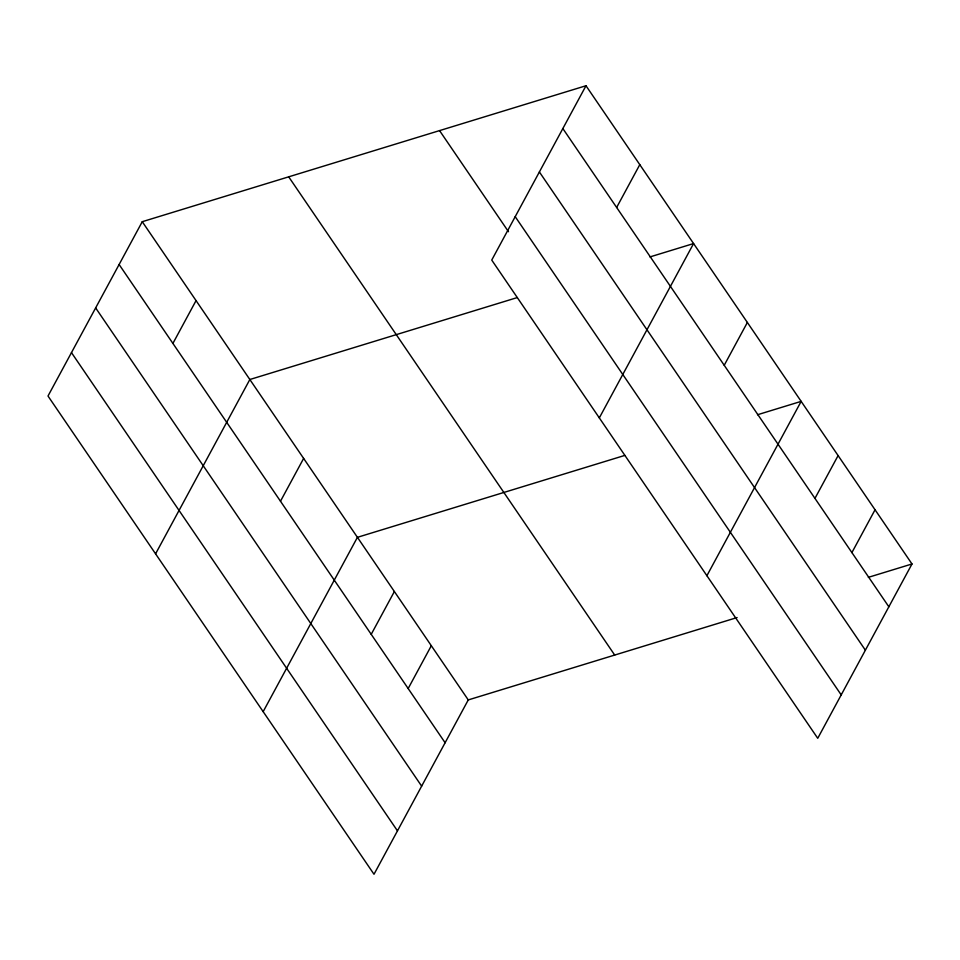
<?xml version="1.0" encoding="UTF-8"?>
<svg xmlns="http://www.w3.org/2000/svg" width="960" height="960" viewBox="0 0 960 960"><rect width="100%" height="100%" fill="white"/><g stroke="black" fill="none" stroke-linecap="round" stroke-linejoin="round"><path stroke-width="1.44" d="M585.996 85.74L491.736 260.076L817.74 738.3L912 563.976L585.996 85.74L142.26 221.7L48 396.024L374.004 874.26L468.264 699.924L737.1 617.556M172.908 343.416L196.056 300.6M155.58 553.836L249.84 379.512L517.26 297.576M280.488 501.228L303.636 458.424M263.16 711.66L357.42 537.324L624.84 455.4M371.22 634.332L394.368 591.528M616.644 207.468L639.792 164.652M408.168 688.536L431.316 645.72M599.316 417.888L693.576 243.564L649.932 256.932M724.224 365.28L747.372 322.464M706.896 575.712L801.156 401.376L757.512 414.744M814.956 498.384L838.104 455.58M851.904 552.588L875.052 509.772M868.356 577.344L912 563.976M562.848 128.556L888.852 606.792M539.388 171.96L865.38 650.184M515.208 216.672L841.212 694.908M439.56 130.608L508.488 231.708M288.696 176.832L614.7 655.056M142.26 221.7L468.264 699.924M119.112 264.504L445.116 742.74M95.64 307.908L421.644 786.132M71.472 352.62L397.464 830.856"/></g></svg>
